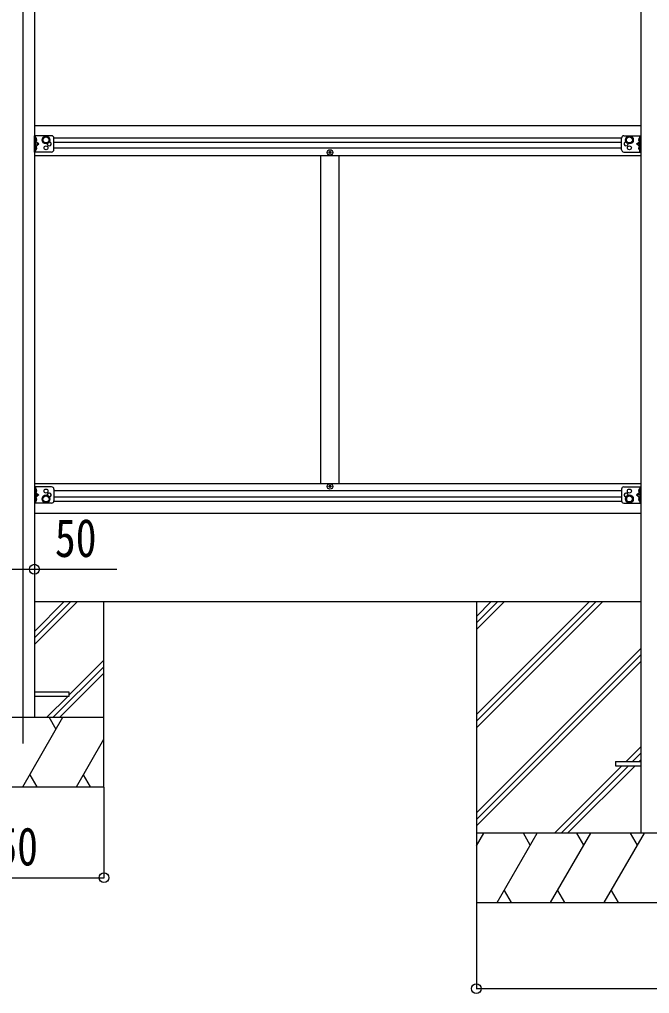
# Model space of a CAD drawing. Units: millimetres, scale not verified. Extents: x -10512 to 10512, y -7425 to 7425.
# Drawn here: x -3110 to -1751, y -4752 to -2649 of the extents above; entities that cross this region are included whole.
import ezdxf
from ezdxf.enums import TextEntityAlignment as Align

# ---------------------------------------------------------------- set-up
doc = ezdxf.new("R2010")
doc.units = ezdxf.units.MM
doc.header["$LTSCALE"] = 30
for name, color, linetype in [('0-3_YKK_12', 2, 'Continuous'), ('0-4_YKK_13', 4, 'Continuous'), ('0-5_YKK_A1', 4, 'Continuous'), ('0-6_YKK_D', 6, 'Continuous')]:
    doc.layers.add(name, color=color, linetype=linetype)
doc.styles.add('ＭＳ ゴシック', font='')
doc.styles.get('ＭＳ ゴシック').set_extended_font_data('MS Gothic')

msp = doc.modelspace()

# ---------------------------------------------------------------- linework, layer by layer
at = {"layer": '0-3_YKK_12'}
msp.add_line((-3102.86, -1785.85), (-3102.86, -4212.71), dxfattribs=at)
at = {"layer": '0-4_YKK_13'}
for p, q in [((-3077.86, -2935.35), (-3077.86, -2900.35)), ((-3040.86, -2900.35), (-3077.86, -2900.35)), ((-3075.36, -2935.35), (-3075.36, -2900.35)), ((-1806.56, -2900.35), (-1769.56, -2900.35)), ((-1772.06, -2935.35), (-1772.06, -2900.35)), ((-1769.56, -2935.35), (-1769.56, -2900.35)), ((-3075.34, -2907.7), (-3075.95, -2908.85)), ((-3075.34, -2909.99), (-3075.95, -2908.85)), ((-3075.36, -2904.15), (-3075.08, -2904.15)), ((-3075.36, -2904.15), (-3075.36, -2913.55)), ((-3075.08, -2913.55), (-3075.36, -2913.55)), ((-3075.36, -2917.85), (-3068.36, -2917.85)), ((-3075.08, -2922.15), (-3075.36, -2922.15)), ((-3075.36, -2931.55), (-3075.36, -2922.15)), ((-3073.26, -2906.7), (-3075.27, -2907.7)), ((-3073.26, -2911), (-3075.27, -2909.99)), ((-3075.08, -2904.15), (-3075.08, -2913.55)), ((-3075.08, -2931.55), (-3075.08, -2922.15)), ((-3035.86, -2930.35), (-3035.86, -2905.35)), ((-1811.56, -2930.35), (-1811.56, -2905.35)), ((-1772.06, -2917.85), (-1779.06, -2917.85)), ((-1774.17, -2906.7), (-1772.16, -2907.7)), ((-1774.17, -2911), (-1772.16, -2909.99)), ((-1772.06, -2904.15), (-1772.35, -2904.15)), ((-1772.35, -2904.15), (-1772.35, -2913.55)), ((-1772.35, -2913.55), (-1772.06, -2913.55)), ((-1772.35, -2922.15), (-1772.06, -2922.15)), ((-1772.35, -2931.55), (-1772.35, -2922.15)), ((-1772.09, -2907.7), (-1771.48, -2908.85)), ((-1772.09, -2909.99), (-1771.48, -2908.85)), ((-1772.06, -2904.15), (-1772.06, -2913.55)), ((-1772.06, -2931.55), (-1772.06, -2922.15)), ((-3040.86, -2935.35), (-3077.86, -2935.35)), ((-3075.34, -2925.7), (-3075.95, -2926.85)), ((-3075.34, -2927.99), (-3075.95, -2926.85)), ((-3075.36, -2931.55), (-3075.08, -2931.55)), ((-3073.26, -2924.7), (-3075.27, -2925.7)), ((-3073.26, -2929), (-3075.27, -2927.99)), ((-2438.86, -2936.85), (-2437.86, -2936.85)), ((-1806.56, -2935.35), (-1769.56, -2935.35)), ((-1774.17, -2924.7), (-1772.16, -2925.7)), ((-1774.17, -2929), (-1772.16, -2927.99)), ((-1772.06, -2931.55), (-1772.35, -2931.55)), ((-1772.09, -2925.7), (-1771.48, -2926.85)), ((-1772.09, -2927.99), (-1771.48, -2926.85)), ((-3077.86, -3658.35), (-3077.86, -3693.35)), ((-3040.86, -3658.35), (-3077.86, -3658.35)), ((-3075.36, -3658.35), (-3075.36, -3693.35)), ((-2438.86, -3656.85), (-2437.86, -3656.85)), ((-1806.56, -3658.35), (-1769.56, -3658.35)), ((-1772.06, -3658.35), (-1772.06, -3693.35)), ((-1769.56, -3658.35), (-1769.56, -3693.35)), ((-3075.34, -3665.7), (-3075.95, -3666.85)), ((-3075.34, -3667.99), (-3075.95, -3666.85)), ((-3075.36, -3662.15), (-3075.08, -3662.15)), ((-3075.36, -3662.15), (-3075.36, -3671.55)), ((-3075.08, -3671.55), (-3075.36, -3671.55)), ((-3075.36, -3675.85), (-3068.36, -3675.85)), ((-3075.08, -3680.15), (-3075.36, -3680.15)), ((-3075.36, -3689.55), (-3075.36, -3680.15)), ((-3073.26, -3664.7), (-3075.27, -3665.7)), ((-3073.26, -3669), (-3075.27, -3667.99)), ((-3075.08, -3662.15), (-3075.08, -3671.55)), ((-3075.08, -3689.55), (-3075.08, -3680.15)), ((-3035.86, -3663.35), (-3035.86, -3688.35)), ((-1811.56, -3663.35), (-1811.56, -3688.35)), ((-1772.06, -3675.85), (-1779.06, -3675.85)), ((-1774.17, -3664.7), (-1772.16, -3665.7)), ((-1774.17, -3669), (-1772.16, -3667.99)), ((-1772.06, -3662.15), (-1772.35, -3662.15)), ((-1772.35, -3662.15), (-1772.35, -3671.55)), ((-1772.35, -3671.55), (-1772.06, -3671.55)), ((-1772.35, -3680.15), (-1772.06, -3680.15)), ((-1772.35, -3689.55), (-1772.35, -3680.15)), ((-1772.09, -3665.7), (-1771.48, -3666.85)), ((-1772.09, -3667.99), (-1771.48, -3666.85)), ((-1772.06, -3662.15), (-1772.06, -3671.55)), ((-1772.06, -3689.55), (-1772.06, -3680.15)), ((-3040.86, -3693.35), (-3077.86, -3693.35)), ((-3075.34, -3683.7), (-3075.95, -3684.85)), ((-3075.34, -3685.99), (-3075.95, -3684.85)), ((-3075.36, -3689.55), (-3075.08, -3689.55)), ((-3073.26, -3682.7), (-3075.27, -3683.7)), ((-3073.26, -3687), (-3075.27, -3685.99)), ((-1806.56, -3693.35), (-1769.56, -3693.35)), ((-1774.17, -3682.7), (-1772.16, -3683.7)), ((-1774.17, -3687), (-1772.16, -3685.99)), ((-1772.06, -3689.55), (-1772.35, -3689.55)), ((-1772.09, -3683.7), (-1771.48, -3684.85)), ((-1772.09, -3685.99), (-1771.48, -3684.85)), ((-3077.86, -4109.85), (-3002.86, -4109.85)), ((-1824.36, -4251.35), (-1824.36, -4260.35)), ((-1824.36, -4251.35), (-1769.56, -4251.35)), ((-1824.36, -4260.35), (-1769.56, -4260.35))]:
    msp.add_line(p, q, dxfattribs=at)
for points in [[(-3052.86, -2901.84), (-3059.36, -2905.59), (-3059.36, -2913.1), (-3052.86, -2916.85), (-3046.36, -2913.1), (-3046.36, -2905.59)], [(-1794.56, -2901.84), (-1788.06, -2905.59), (-1788.06, -2913.1), (-1794.56, -2916.85), (-1801.06, -2913.1), (-1801.06, -2905.59)], [(-3052.86, -3691.85), (-3059.36, -3688.1), (-3059.36, -3680.59), (-3052.86, -3676.84), (-3046.36, -3680.59), (-3046.36, -3688.1)], [(-1794.56, -3691.85), (-1788.06, -3688.1), (-1788.06, -3680.59), (-1794.56, -3676.84), (-1801.06, -3680.59), (-1801.06, -3688.1)]]:
    msp.add_lwpolyline(points, close=True, dxfattribs=at)
for points in [[(-3074.77, -2922.42), (-3068.36, -2917.85), (-3074.77, -2913.27)], [(-1772.66, -2922.42), (-1779.06, -2917.85), (-1772.66, -2913.27)], [(-2441.86, -2935.85), (-2442.86, -2935.85), (-2442.86, -2936.85), (-2441.86, -2936.85)], [(-2439.86, -2934.85), (-2439.86, -2933.85), (-2440.86, -2933.85), (-2440.86, -2934.85)], [(-2440.86, -2937.85), (-2440.86, -2938.85), (-2439.86, -2938.85), (-2439.86, -2937.85)], [(-2437.86, -2936.85), (-2437.86, -2935.85), (-2438.86, -2935.85)], [(-2441.86, -3657.85), (-2442.86, -3657.85), (-2442.86, -3656.85), (-2441.86, -3656.85)], [(-2440.86, -3655.85), (-2440.86, -3654.85), (-2439.86, -3654.85), (-2439.86, -3655.85)], [(-2439.86, -3658.85), (-2439.86, -3659.85), (-2440.86, -3659.85), (-2440.86, -3658.85)], [(-2437.86, -3656.85), (-2437.86, -3657.85), (-2438.86, -3657.85)], [(-3074.77, -3671.27), (-3068.36, -3675.85), (-3074.77, -3680.42)], [(-1772.66, -3671.27), (-1779.06, -3675.85), (-1772.66, -3680.42)], [(-3002.86, -4109.85), (-3002.86, -4101.85), (-3077.86, -4101.85)]]:
    msp.add_lwpolyline(points, dxfattribs=at)
for centre, radius in [((-3052.86, -2909.35), 8.5), ((-3052.86, -2909.35), 7.5), ((-1794.56, -2909.35), 8.5), ((-1794.56, -2909.35), 7.5), ((-3052.86, -2909.35), 6.5), ((-3052.86, -2926.35), 4.25), ((-1794.56, -2909.35), 6.5), ((-1794.56, -2926.35), 4.25), ((-2440.36, -2936.35), 5.9), ((-2440.36, -3657.35), 5.9), ((-3052.86, -3684.35), 8.5), ((-3052.86, -3684.35), 7.5), ((-3052.86, -3684.35), 6.5), ((-3052.86, -3667.35), 4.25), ((-1794.56, -3684.35), 8.5), ((-1794.56, -3684.35), 7.5), ((-1794.56, -3684.35), 6.5), ((-1794.56, -3667.35), 4.25)]:
    msp.add_circle(centre, radius, dxfattribs=at)
for centre, radius, start, end in [((-3040.86, -2905.35), 5, 0, 90), ((-1806.56, -2905.35), 5, 90, 180), ((-3078.96, -2908.85), 6.1, 309.60193, 50.39807), ((-3078.96, -2926.85), 6.1, 309.60193, 50.39807), ((-3045.86, -2917.85), 4.25, 173.70569, 85.23923), ((-1801.56, -2917.85), 4.25, 94.76077, 6.29431), ((-1768.46, -2908.85), 6.1, 129.60193, 230.39807), ((-1768.46, -2926.85), 6.1, 129.60193, 230.39807), ((-3040.86, -2930.35), 5, 270, 0), ((-2441.86, -2934.85), 1, 270, 0), ((-2441.86, -2937.85), 1, 0, 90), ((-2438.86, -2934.85), 1, 180, 270), ((-2438.86, -2937.85), 1, 90, 180), ((-1806.56, -2930.35), 5, 180, 270), ((-3040.86, -3663.35), 5, 0, 90), ((-2441.86, -3655.85), 1, 270, 0), ((-2441.86, -3658.85), 1, 0, 90), ((-2438.86, -3655.85), 1, 180, 270), ((-2438.86, -3658.85), 1, 90, 180), ((-1806.56, -3663.35), 5, 90, 180), ((-3078.96, -3666.85), 6.1, 309.60193, 50.39807), ((-3078.96, -3684.85), 6.1, 309.60193, 50.39807), ((-3045.86, -3675.85), 4.25, 274.76077, 186.29431), ((-1801.56, -3675.85), 4.25, 353.70569, 265.23923), ((-1768.46, -3666.85), 6.1, 129.60193, 230.39807), ((-1768.46, -3684.85), 6.1, 129.60193, 230.39807), ((-3040.86, -3688.35), 5, 270, 0), ((-1806.56, -3688.35), 5, 180, 270)]:
    msp.add_arc(centre, radius, start, end, dxfattribs=at)
at = {"layer": '0-5_YKK_A1'}
for p, q in [((-1769.56, -1776.85), (-1769.56, -4405.85)), ((-3077.86, -1792.85), (-3077.86, -4155.85)), ((-1769.56, -2878.85), (-3077.86, -2878.85)), ((-3035.89, -2904.85), (-1811.54, -2904.85)), ((-3035.86, -2913.85), (-1811.56, -2913.85)), ((-3077.86, -2942.85), (-1769.56, -2942.85)), ((-1811.56, -2927.35), (-3035.86, -2927.35)), ((-2460.36, -3650.85), (-2460.36, -2942.85)), ((-2420.36, -3650.85), (-2420.36, -2942.85)), ((-3077.86, -3650.85), (-1769.56, -3650.85)), ((-3035.86, -3666.35), (-1811.56, -3666.35)), ((-3035.86, -3679.85), (-1811.56, -3679.85)), ((-3035.89, -3688.85), (-1811.54, -3688.85)), ((-3077.86, -3714.85), (-1769.56, -3714.85)), ((-3077.86, -3905.85), (-1769.56, -3905.85)), ((-3077.86, -3998.61), (-2985.1, -3905.85)), ((-3077.86, -3984.47), (-2999.24, -3905.85)), ((-3077.86, -3970.33), (-3013.38, -3905.85)), ((-2927.86, -4305.85), (-2927.86, -3905.85)), ((-2124.56, -3905.85), (-2124.56, -4555.85)), ((-2124.56, -4150.02), (-1880.39, -3905.85)), ((-2124.56, -4164.16), (-1866.24, -3905.85)), ((-2124.56, -4178.31), (-1852.1, -3905.85)), ((-2124.56, -3966.18), (-2064.23, -3905.85)), ((-2124.56, -3952.03), (-2078.38, -3905.85)), ((-2124.56, -3937.89), (-2092.52, -3905.85)), ((-2124.56, -4362.15), (-1769.56, -4007.16)), ((-3002.86, -4107.46), (-2927.86, -4032.46)), ((-2124.56, -4376.3), (-1769.56, -4021.3)), ((-2124.56, -4390.44), (-1769.56, -4035.44)), ((-3037.11, -4155.85), (-2927.86, -4046.6)), ((-3022.97, -4155.85), (-2927.86, -4060.74)), ((-3051.25, -4155.85), (-3005.25, -4109.85)), ((-3277.86, -4155.85), (-2927.86, -4155.85)), ((-3102.86, -4305.85), (-3016.26, -4155.85)), ((-3031.26, -4181.83), (-3046.26, -4155.85)), ((-2987.39, -4305.85), (-2927.86, -4202.74)), ((-1801.62, -4251.35), (-1769.56, -4219.29)), ((-1787.48, -4251.35), (-1769.56, -4233.43)), ((-1773.34, -4251.35), (-1769.56, -4247.57)), ((-1956.12, -4405.85), (-1810.62, -4260.35)), ((-1941.98, -4405.85), (-1796.48, -4260.35)), ((-1927.84, -4405.85), (-1782.34, -4260.35)), ((-3087.86, -4279.87), (-3072.86, -4305.85)), ((-2972.39, -4279.87), (-2957.39, -4305.85)), ((-3277.86, -4305.85), (-2927.86, -4305.85)), ((-1324.56, -4405.85), (-2124.56, -4405.85)), ((-2124.56, -4433.35), (-2108.69, -4405.85)), ((-2079.82, -4555.85), (-1993.22, -4405.85)), ((-2008.22, -4431.83), (-2023.22, -4405.84)), ((-1964.35, -4555.84), (-1877.75, -4405.85)), ((-1892.75, -4431.83), (-1907.75, -4405.85)), ((-1848.88, -4555.85), (-1762.28, -4405.85)), ((-1777.28, -4431.83), (-1792.28, -4405.85)), ((-2064.82, -4529.87), (-2049.82, -4555.85)), ((-1949.35, -4529.87), (-1934.35, -4555.84)), ((-1833.88, -4529.86), (-1818.88, -4555.85)), ((-2124.56, -4555.85), (-1324.56, -4555.85))]:
    msp.add_line(p, q, dxfattribs=at)
at = {"layer": '0-6_YKK_D'}
for p, q in [((-3077.86, -3784.82), (-3077.86, -3837.14)), ((-2927.86, -4306.85), (-2927.86, -4503.12)), ((-3277.86, -4502.12), (-2927.86, -4502.12)), ((-2124.56, -4555.85), (-2124.56, -4742.56)), ((-2124.56, -4741.56), (-1324.56, -4741.56))]:
    msp.add_line(p, q, dxfattribs=at)
msp.add_lwpolyline([(-3127.86, -3836.14), (-3077.86, -3836.14), (-2900.03, -3836.14)], dxfattribs=at)
for centre in [(-3077.86, -3836.14), (-2927.86, -4502.12), (-2124.56, -4741.56)]:
    msp.add_circle(centre, 10.62, dxfattribs=at)

# ---------------------------------------------------------------- texts
at = {"layer": '0-6_YKK_D', "style": 'ＭＳ ゴシック', "width": 0.8}
for s, p in [('50', (-3033.7, -3834.47)), ('350', (-3204.86, -4500.45))]:
    msp.add_text(s, height=82.48, dxfattribs=at).set_placement(p, align=Align.BOTTOM_LEFT)

doc.saveas('drawing.dxf')
